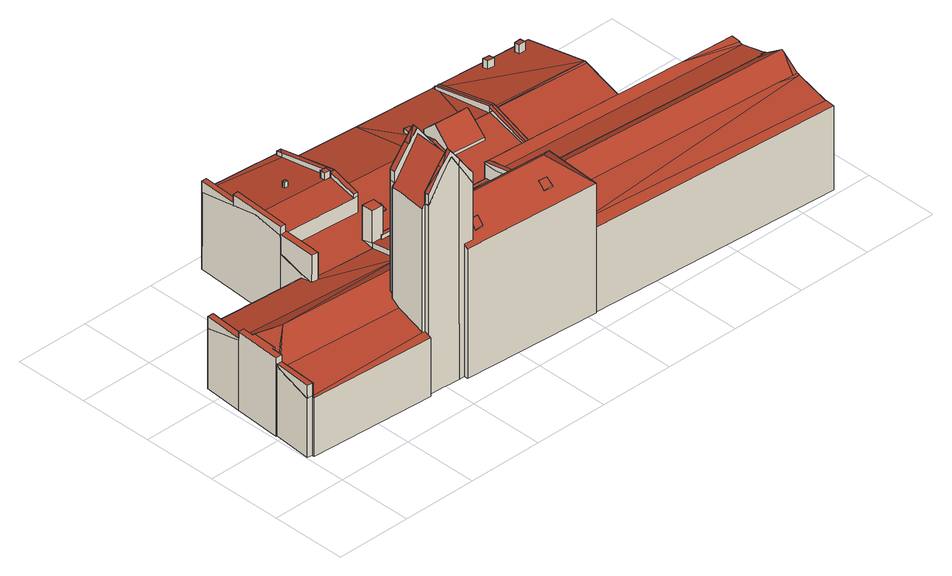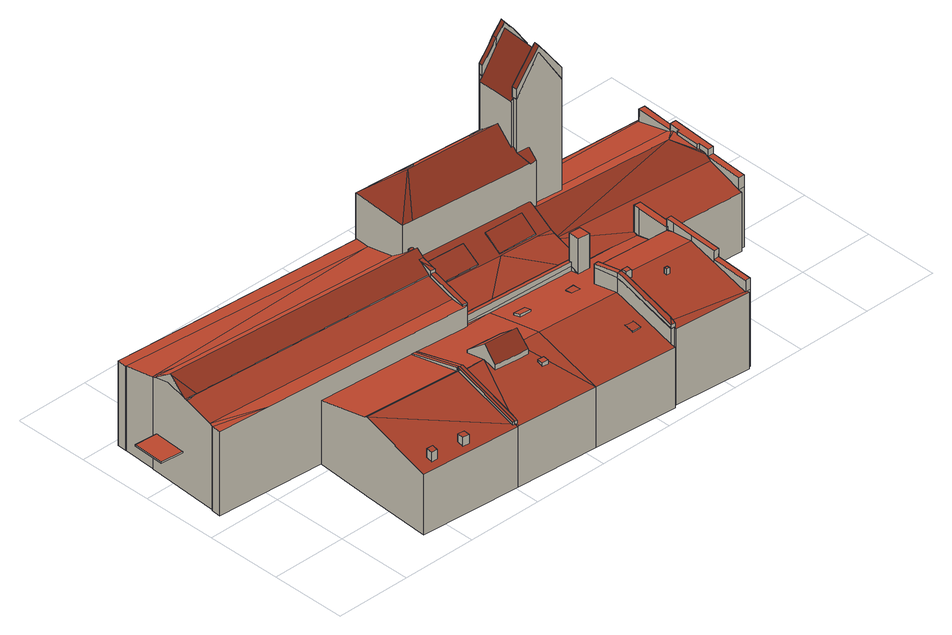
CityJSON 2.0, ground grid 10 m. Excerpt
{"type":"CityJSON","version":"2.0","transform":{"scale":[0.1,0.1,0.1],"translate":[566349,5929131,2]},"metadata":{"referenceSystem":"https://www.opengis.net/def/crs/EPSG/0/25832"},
"CityObjects":{
"building1":{"type":"Building","attributes":{"Grundfläche 2D":"2097.232409","Grundhöhe NN":"2.472"},"children":["building1-1","building1-2","building1-3","building1-4","building1-5","building1-6","building1-7","building1-8","building1-9","building1-10","building1-11","building1-12","building1-13","building1-14","building1-15","building1-16","building1-17","building1-18","building1-19","building1-20","building1-21","building1-22","building1-23","building1-24","building1-25","building1-26"],"geometry":[{"type":"MultiSurface","lod":"3","boundaries":[[[0,1,2,3,4,5,6,7,8,9,10,11,12,13,14]],[[15,16,17,18,19,14,13,20,21]],[[11,22,12]],[[13,23,24,20]],[[25,26,24,23]],[[9,8,27,28,29,30,10]],[[31,22,11,10,30,29,28]],[[32,27,33,34,35]],[[32,28,27]],[[36,37,38]],[[39,38,37,40]],[[41,42,43,44,45,46,37,36]],[[47,43,42]],[[47,48,49,43]],[[50,51,52,53,54,40,37,46]],[[55,56,57,58,59,60,61,62]],[[63,64,65,61,60,66,67,68,69,70,71,72,73,74]],[[75,76,68,77,78,79]],[[69,68,76]],[[75,80,76]],[[80,69,76]],[[81,82,83,80,75,84]],[[85,86,87,88,89,90,91]],[[92,93,85,91,94]],[[95,96,97,98,99]],[[99,100,101,102,103,104,105,96,95]],[[106,99,98,97,74,73,107,108,109]],[[110,106,109]],[[111,102,101]],[[112,113,114,115]],[[116,117,118,119,120,121]],[[122,123,124,125,126,127]],[[124,123,122,128,129]],[[130,131,124,129,128]],[[132,133,130,134,135,136]],[[131,130,133,132]],[[132,124,131]],[[137,138,139,140,141,142,143,144,145,146]],[[147,148,149,150,151,142,141,140,152,153]],[[153,152,154]],[[149,155,150]],[[156,143,142]],[[156,157,158,143]],[[84,159,160,161,162,163,164,165,166,167]],[[168,169,170,171,163]],[[171,170,165,164,163]],[[172,173,170,169,168]],[[174,175,170,173,172]],[[174,176,177,178,179,180,181]],[[178,179,178,177]],[[182,183,184,185,179,178]],[[178,177,182]],[[186,187,170,175,174,181,180,188,189,190,191,192,193,194,195]],[[187,196,165,170]],[[197,70,69,166,165]],[[166,69,83]],[[69,80,83]],[[61,198,62]],[[198,61,65,64,199,200,201,202,203,134,204,205,206,207,208,209]],[[210,199,64]],[[211,212,206,205,204]],[[211,122,213,206]],[[127,214,122]],[[198,215,216,217,218,206,213,122,214,62]],[[219,220,221,222,223,224,225,226,227,228,229,230]],[[231,224,223]],[[232,224,231]],[[233,224,232]],[[234,224,233]],[[224,225,224,233]],[[235,236,237,238,226,225,224,234,239,240,241,242,243]],[[244,245,246,247,248]],[[249,250,251,252,253,254,245,244,248,255,256]],[[257,258,249]],[[259,260,261,262,252,251,250,249,258,263]],[[258,259,263]],[[264,265,257]],[[265,258,257]],[[266,252,262]],[[267,253,252,266]],[[99,106,110,268,269,270,271,272,273,111,101,100],[274,275,276,277,278,279],[280,281,282,283,284,285]],[[206,212,211]],[[275,274,279,118,117,116]],[[286,287,1,0,14,19,288,154,289]],[[13,12,22,290,291,151,25,23]],[[151,150,26,25]],[[155,24,26,150]],[[24,155,149,20]],[[149,147,21,20]],[[207,206,218,217,94,91,90,89]],[[217,216,215,93,92,94]],[[215,198,209,87,86,85,93]],[[207,89,88,87,209,208]],[[285,113,112,281,280]],[[114,113,285,284]],[[115,114,284,283]],[[282,281,112,115,283]],[[119,118,279,278]],[[276,121,120,119,278,277]],[[276,275,116,121]],[[146,200,199,137]],[[105,104,103,102,152,140,139,138,137,199,210]],[[273,272,271,286,289,154,152,102,111]],[[34,33,292,293]],[[35,34,293,294]],[[32,35,294,295]],[[28,32,295,296]],[[297,156,142,151,291,290,22,31,28,296,298]],[[157,156,297,299]],[[158,157,299,300]],[[136,135,134,203,202,201,145,144,143,158,300,301]],[[145,201,200,146]],[[134,130,128,122,211,204]],[[302,303,125,124,132,136,301,304]],[[127,126,125,303,305]],[[7,6,287,286,271,270,269,186,195,194,48,47,42,41,36,38]],[[48,194,193,49]],[[54,53,306,307]],[[40,54,307,308]],[[8,7,38,39,40,308,292,33,27]],[[162,161,309,310]],[[311,312,176,174,172,168,163,162,310,313]],[[177,176,312,314]],[[182,177,314,315]],[[183,182,315,316]],[[184,183,316,317]],[[71,70,197]],[[82,166,83]],[[166,82,81,167]],[[81,84,167]],[[160,159,318,319]],[[161,160,319,309]],[[84,75,79,320,318,159]],[[69,80,69,70]],[[65,61,62,61]],[[55,62,321,322]],[[56,55,322,323]],[[62,214,127,305,321]],[[220,179,185,221]],[[221,185,184,222]],[[324,325,326,234,233,232,231,223,222,184,317,327,328]],[[52,239,234,326,306,53]],[[239,52,51,240]],[[240,51,50,241]],[[243,242,241,50,46,45]],[[235,243,45,44]],[[235,44,43,236]],[[192,191,190,228,227,226,238,237,236,43,49,193]],[[228,190,189,229]],[[229,189,188,230]],[[179,220,219,230,188,180]],[[246,245,329,330]],[[247,246,330,331]],[[248,247,331,332]],[[255,248,332,333]],[[264,257,249,256,255,333,334,320,79]],[[265,264,79,78]],[[258,265,78,77]],[[259,258,77,68]],[[261,260,259,68,67,66]],[[266,262,261,66,60,59]],[[56,254,253,267,266,59,58,57]],[[254,56,323,329,245]],[[63,97,96,105,210,64]],[[97,63,74]],[[73,72,107]],[[165,196,110,109,108,107,72,71,197]],[[186,269,268,110,196,187]],[[304,301,300,299,297,298,296,295,294,293,292,308,307,306,326,325,324,328,327,317,316,315,314,312,311,313,310,309,319,318,320,334,333,332,331,330,329,323,322,321,305,303,302]]],"semantics":{"surfaces":[{"type":"RoofSurface"},{"type":"WallSurface"},{"type":"GroundSurface"}],"values":[0,0,0,0,0,0,0,0,0,0,0,0,0,0,0,0,0,0,0,0,0,0,0,0,0,0,0,0,0,0,0,0,0,0,0,0,0,0,0,0,0,0,0,0,0,0,0,0,0,0,0,0,0,0,0,0,0,0,0,0,0,0,0,0,0,0,0,0,0,0,0,0,0,0,0,0,0,0,0,0,0,1,1,1,1,1,1,1,1,1,1,1,1,1,1,1,1,1,1,1,1,1,1,1,1,1,1,1,1,1,1,1,1,1,1,1,1,1,1,1,1,1,1,1,1,1,1,1,1,1,1,1,1,1,1,1,1,1,1,1,1,1,1,1,1,1,1,1,1,1,1,1,1,1,1,1,1,1,1,1,1,1,1,1,1,1,1,1,2]}}]},
"building1-1":{"type":"BuildingInstallation","parents":["building1"],"geometry":[{"type":"MultiSurface","lod":"3","boundaries":[[[335,336,337,338,339,340,341,342,343,344]],[[341,340,345,141,346,343,342]],[[343,346,347,146,137,336,335,344]],[[339,338,337,336,137,138,139,140,152]]],"semantics":{"surfaces":[{"type":"RoofSurface"},{"type":"WallSurface"}],"values":[0,1,1,1]}}]},
"building1-2":{"type":"BuildingInstallation","parents":["building1"],"geometry":[{"type":"MultiSurface","lod":"3","boundaries":[[[3,2,1,348,349,5,4]],[[350,19,18,17,16,351,352]],[[353,354,350,352]],[[5,349,6]],[[351,16,15,352]],[[21,147,345,340,353,352,15]],[[340,339,354,353]],[[354,339,152,154,288,19,350]],[[287,348,1]],[[348,287,6,349]]],"semantics":{"surfaces":[{"type":"RoofSurface"},{"type":"WallSurface"}],"values":[0,0,0,1,1,1,1,1,1,1]}}]},
"building1-3":{"type":"BuildingInstallation","parents":["building1"],"geometry":[{"type":"MultiSurface","lod":"3","boundaries":[[[355,356,357,358]],[[356,355,359,360]],[[358,357,361,362]],[[355,358,362,359]],[[357,356,360,361]]],"semantics":{"surfaces":[{"type":"RoofSurface"},{"type":"WallSurface"}],"values":[0,1,1,1,1]}}]},
"building1-4":{"type":"BuildingInstallation","parents":["building1"],"geometry":[{"type":"MultiSurface","lod":"3","boundaries":[[[363,364,365,366]],[[364,363,367,368]],[[366,365,369,370]],[[370,367,363,366]],[[368,369,365,364]]],"semantics":{"surfaces":[{"type":"RoofSurface"},{"type":"WallSurface"}],"values":[0,1,1,1,1]}}]},
"building1-5":{"type":"BuildingInstallation","parents":["building1"],"geometry":[{"type":"MultiSurface","lod":"3","boundaries":[[[371,372,373,374,375]],[[161,373,372,376,164]],[[374,373,161,162]],[[163,168,375,374,162]]],"semantics":{"surfaces":[{"type":"RoofSurface"},{"type":"WallSurface"}],"values":[0,1,1,1]}}]},
"building1-6":{"type":"BuildingInstallation","parents":["building1"],"geometry":[{"type":"MultiSurface","lod":"3","boundaries":[[[377,378,379,380,381,382,383,384,385,386]],[[377,387,311,172,388,389,379,378]],[[389,390,175,173,391,380,379]],[[391,392,381,380]],[[392,393,382,381]],[[393,394,383,382]],[[171,376,372,384,383,394,169]],[[372,371,375,386,385,384]],[[386,375,168,313,387,377]]],"semantics":{"surfaces":[{"type":"RoofSurface"},{"type":"WallSurface"}],"values":[0,1,1,1,1,1,1,1,1]}}]},
"building1-7":{"type":"BuildingInstallation","parents":["building1"],"geometry":[{"type":"MultiSurface","lod":"3","boundaries":[[[388,395,396,397,389]],[[174,176,395,388,172]],[[176,177,396,395]],[[177,178,397,396]],[[397,178,181,390,389]]],"semantics":{"surfaces":[{"type":"RoofSurface"},{"type":"WallSurface"}],"values":[0,1,1,1,1]}}]},
"building1-8":{"type":"BuildingInstallation","parents":["building1"],"geometry":[{"type":"MultiSurface","lod":"3","boundaries":[[[398,399,400,401,402,403,404,405]],[[402,264,79,75,84,81,167,403]],[[404,403,167,81,82,166]],[[82,83,80,76,398,405,404,166]],[[68,259,399,398,76]],[[400,399,259,68,77,258]],[[265,78,79,264]],[[258,77,78,265]]],"semantics":{"surfaces":[{"type":"RoofSurface"},{"type":"WallSurface"}],"values":[0,1,1,1,1,1,1,1]}}]},
"building1-9":{"type":"BuildingInstallation","parents":["building1"],"geometry":[{"type":"MultiSurface","lod":"3","boundaries":[[[406,407,408,409]],[[409,408,410,411]],[[406,409,411,412]],[[407,406,412,413]],[[408,407,413,410]]],"semantics":{"surfaces":[{"type":"RoofSurface"},{"type":"WallSurface"}],"values":[0,1,1,1,1]}}]},
"building1-10":{"type":"BuildingInstallation","parents":["building1"],"geometry":[{"type":"MultiSurface","lod":"3","boundaries":[[[414,415,416,417,418]],[[419,416,415,420]],[[414,418,417,421,422]],[[422,420,415,414]]],"semantics":{"surfaces":[{"type":"RoofSurface"},{"type":"WallSurface"}],"values":[0,1,1,1]}}]},
"building1-11":{"type":"BuildingInstallation","parents":["building1"],"geometry":[{"type":"MultiSurface","lod":"3","boundaries":[[[423,424,425,426]],[[423,427,424]],[[426,425,428]],[[423,426,428,427]]],"semantics":{"surfaces":[{"type":"RoofSurface"},{"type":"WallSurface"}],"values":[0,1,1,1]}}]},
"building1-12":{"type":"BuildingInstallation","parents":["building1"],"geometry":[{"type":"MultiSurface","lod":"3","boundaries":[[[429,430,431,432,433]],[[434,435,431,430,436,437]],[[122,438,433,432]],[[438,213,212,430,429,433]],[[203,437,436,430,212,205]],[[134,434,437,203]]],"semantics":{"surfaces":[{"type":"RoofSurface"},{"type":"WallSurface"}],"values":[0,0,1,1,1,1]}}]},
"building1-13":{"type":"BuildingInstallation","parents":["building1"],"geometry":[{"type":"MultiSurface","lod":"3","boundaries":[[[439,440,441,442]],[[442,441,443,444]],[[439,442,444,445]],[[440,439,445,446]],[[441,440,446,443]]],"semantics":{"surfaces":[{"type":"RoofSurface"},{"type":"WallSurface"}],"values":[0,1,1,1,1]}}]},
"building1-14":{"type":"BuildingInstallation","parents":["building1"],"geometry":[{"type":"MultiSurface","lod":"3","boundaries":[[[447,448,449,450,451,452,453,454]],[[455,456,450]],[[456,451,450]],[[456,455,457,458,459]],[[236,237,238,226,227,228,457,455,450,449,448,447,454]],[[228,229,460,459,458,457]],[[460,461,225,462,453,452,451,456,459]],[[462,235,236,454,453]]],"semantics":{"surfaces":[{"type":"RoofSurface"},{"type":"WallSurface"}],"values":[0,0,0,0,1,1,1,1]}}]},
"building1-15":{"type":"BuildingInstallation","parents":["building1"],"geometry":[{"type":"MultiSurface","lod":"3","boundaries":[[[463,464,465]],[[466,467,468,463]],[[463,468,464]],[[469,467,466]],[[470,471,472,473,467,469]],[[474,475,476,477,472,471]],[[222,223,231,232,233,234,471,470,469,466,463,465]],[[471,234,239,475,474]],[[239,240,476,475]],[[240,478,472,477,476]],[[479,480,221,464,468,467,473,472,478,224,481]],[[221,222,465,464]]],"semantics":{"surfaces":[{"type":"RoofSurface"},{"type":"WallSurface"}],"values":[0,0,0,0,0,0,1,1,1,1,1,1]}}]},
"building1-16":{"type":"BuildingInstallation","parents":["building1"],"geometry":[{"type":"MultiSurface","lod":"3","boundaries":[[[482,483,484,485,486]],[[487,484,483]],[[487,488,489,490,491,492,493]],[[493,484,487]],[[494,490,489]],[[261,262,266,483,482,486]],[[483,266,267,253,254,489,488,487]],[[245,495,494,489,254]],[[490,494,495,244]],[[244,496,491,490]],[[497,252,484,493]],[[252,260,485,484]],[[486,485,260,261]]],"semantics":{"surfaces":[{"type":"RoofSurface"},{"type":"WallSurface"}],"values":[0,0,0,0,0,1,1,1,1,1,1,1,1]}}]},
"building1-17":{"type":"BuildingInstallation","parents":["building1"],"geometry":[{"type":"MultiSurface","lod":"3","boundaries":[[[498,499,500,501,502,503,504]],[[493,492,491,501,500,499]],[[505,506,503,502,501,491,496]],[[506,251,504,503]],[[251,507,497,493,499,498,504]]],"semantics":{"surfaces":[{"type":"RoofSurface"},{"type":"WallSurface"}],"values":[0,1,1,1,1]}}]},
"building1-18":{"type":"BuildingInstallation","parents":["building1"],"geometry":[{"type":"MultiSurface","lod":"3","boundaries":[[[508,509,510,511,512]],[[510,509,513,514]],[[255,512,511,510,514,248]],[[508,512,255,256]]],"semantics":{"surfaces":[{"type":"RoofSurface"},{"type":"WallSurface"}],"values":[0,1,1,1]}}]},
"building1-19":{"type":"BuildingInstallation","parents":["building1"],"geometry":[{"type":"MultiSurface","lod":"3","boundaries":[[[515,516,517,518,519,520]],[[517,508,256,249,257,264,402,518]],[[402,401,519,518]],[[520,519,401,400,258,263]],[[263,250,515,520]],[[513,509,516,515,250]],[[509,508,517,516]]],"semantics":{"surfaces":[{"type":"RoofSurface"},{"type":"WallSurface"}],"values":[0,1,1,1,1,1,1]}}]},
"building1-20":{"type":"BuildingInstallation","parents":["building1"],"geometry":[{"type":"MultiSurface","lod":"3","boundaries":[[[521,522,523,524]],[[524,523,525,526]],[[521,524,526,527]],[[522,521,527,528]],[[523,522,528,525]]],"semantics":{"surfaces":[{"type":"RoofSurface"},{"type":"WallSurface"}],"values":[0,1,1,1,1]}}]},
"building1-21":{"type":"BuildingInstallation","parents":["building1"],"geometry":[{"type":"MultiSurface","lod":"3","boundaries":[[[529,530,531,532,533,534,535,536,537]],[[105,536,535,104]],[[96,97,537,536,105]],[[538,539,532,531]],[[534,533,532,539,540,541,98,95,542,104,535]]],"semantics":{"surfaces":[{"type":"RoofSurface"},{"type":"WallSurface"}],"values":[0,1,1,1,1]}}]},
"building1-22":{"type":"BuildingInstallation","parents":["building1"],"geometry":[{"type":"MultiSurface","lod":"3","boundaries":[[[543,544,545,546,547,548]],[[73,107,544,543]],[[529,546,545,544,107,538,531,530]],[[529,537,97,74,548,547,546]],[[74,73,543,548]]],"semantics":{"surfaces":[{"type":"RoofSurface"},{"type":"WallSurface"}],"values":[0,1,1,1,1]}}]},
"building1-23":{"type":"BuildingInstallation","parents":["building1"],"geometry":[{"type":"MultiSurface","lod":"3","boundaries":[[[434,549,550,551,435]],[[552,435,551]],[[553,431,435,552]],[[554,555,432,431,553]],[[434,134,135,550,549]],[[135,133,551,550]],[[552,551,133,131]],[[553,552,131,129]],[[129,123,556,555,554,553]],[[556,122,432,555]]],"semantics":{"surfaces":[{"type":"RoofSurface"},{"type":"WallSurface"}],"values":[0,0,0,0,1,1,1,1,1,1]}}]},
"building1-24":{"type":"BuildingInstallation","parents":["building1"],"geometry":[{"type":"MultiSurface","lod":"3","boundaries":[[[557,558,559,560]],[[560,559,561,562]],[[557,560,562,563]],[[558,557,563,564]],[[559,558,564,561]]],"semantics":{"surfaces":[{"type":"RoofSurface"},{"type":"WallSurface"}],"values":[0,1,1,1,1]}}]},
"building1-25":{"type":"BuildingInstallation","parents":["building1"],"geometry":[{"type":"MultiSurface","lod":"3","boundaries":[[[565,566,567,568]],[[568,567,569,570]],[[565,568,570,571]],[[566,565,571,572]],[[567,566,572,569]]],"semantics":{"surfaces":[{"type":"RoofSurface"},{"type":"WallSurface"}],"values":[0,1,1,1,1]}}]},
"building1-26":{"type":"BuildingInstallation","parents":["building1"],"geometry":[{"type":"MultiSurface","lod":"3","boundaries":[[[573,574,575,576,577]],[[574,573,578,579]],[[575,574,579,580]],[[576,575,580,581]],[[573,577,576,581,582,578]],[[581,580,579,578,582]]],"semantics":{"surfaces":[{"type":"RoofSurface"},{"type":"WallSurface"},{"type":"OuterCeilingSurface"}],"values":[0,1,1,1,1,2]}}]}
},
"vertices":[
[404,111,145],[404,109,144],[406,109,144],[408,109,144],[409,109,144],[410,109,144],[410,106,142],[417,105,142],[416,87,129],[439,86,129],[730,69,130],[751,67,130],[758,89,146],[758,92,148],[404,114,148],[411,128,138],[411,124,141],[410,124,141],[409,124,141],[405,124,141],[744,119,129],[412,140,129],[757,67,130],[760,118,129],[754,119,129],[760,120,129],[754,120,129],[413,47,119],[757,64,129],[752,64,129],[750,64,129],[757,66,130],[754,20,119],[412,28,119],[754,7,119],[755,20,119],[404,106,180],[375,69,215],[417,105,180],[412,28,180],[412,26,180],[255,117,178],[237,118,178],[244,105,189],[244,99,195],[247,99,195],[246,77,215],[237,119,178],[228,119,178],[227,106,189],[244,47,189],[241,48,189],[240,42,184],[228,43,184],[228,38,180],[273,381,87],[273,375,88],[268,294,106],[268,287,108],[268,286,108],[268,285,108],[379,278,108],[385,373,87],[257,203,88],[374,196,88],[376,238,98],[266,248,99],[260,248,99],[162,254,100],[160,206,88],[194,203,88],[242,200,87],[242,201,88],[242,216,91],[258,215,91],[151,218,91],[160,209,89],[160,254,100],[160,252,99],[153,252,99],[159,206,88],[150,201,87],[159,200,87],[159,205,88],[151,205,88],[411,276,129],[411,276,128],[408,248,105],[441,245,105],[455,244,105],[457,272,128],[457,273,129],[427,294,111],[412,295,111],[458,291,111],[367,191,93],[374,196,91],[257,203,94],[262,198,95],[309,147,106],[340,145,106],[394,141,106],[406,144,105],[408,179,95],[409,189,93],[409,194,91],[257,150,107],[242,201,95],[242,200,95],[238,158,105],[238,152,107],[406,140,106],[308,121,123],[309,145,108],[257,148,109],[255,124,124],[339,119,123],[388,116,123],[392,116,123],[394,140,108],[343,143,108],[340,143,108],[497,361,88],[500,359,89],[625,262,111],[631,357,87],[500,366,87],[497,366,87],[492,271,111],[495,271,111],[492,270,110],[495,270,110],[625,259,110],[495,269,110],[487,194,91],[491,194,91],[620,186,91],[409,197,118],[409,194,118],[409,189,118],[408,179,118],[414,179,118],[762,158,118],[693,181,118],[416,199,118],[411,199,118],[411,197,118],[412,140,128],[566,130,128],[744,119,128],[754,120,128],[760,120,128],[406,144,127],[407,140,128],[406,140,128],[754,119,128],[763,164,118],[764,164,118],[765,177,118],[151,218,85],[21,226,85],[21,222,86],[13,222,86],[10,174,98],[17,174,98],[238,158,98],[159,200,89],[150,201,89],[9,170,100],[17,163,104],[44,136,121],[17,166,103],[6,107,100],[14,113,104],[5,102,98],[13,109,103],[2,56,85],[9,55,85],[10,55,85],[174,53,87],[177,92,98],[13,102,98],[9,52,84],[176,42,84],[177,46,85],[177,52,87],[237,118,117],[237,124,121],[177,103,105],[180,103,105],[181,110,109],[213,107,109],[224,107,109],[227,106,109],[228,119,117],[237,119,117],[238,152,102],[242,200,88],[411,276,108],[409,197,89],[411,197,89],[411,199,90],[416,199,90],[484,194,91],[492,270,108],[488,270,108],[457,272,108],[455,244,101],[441,245,101],[408,248,101],[409,194,89],[492,271,107],[488,271,107],[493,353,90],[494,366,87],[412,295,104],[427,294,104],[458,291,104],[457,273,107],[177,92,255],[174,53,254],[177,52,260],[177,46,260],[195,45,289],[209,50,311],[213,100,311],[213,107,311],[213,107,310],[181,110,259],[180,103,259],[177,103,255],[196,45,290],[208,44,310],[209,44,311],[220,43,293],[244,99,261],[244,105,261],[227,106,288],[224,107,294],[240,42,261],[241,48,261],[244,47,255],[246,77,256],[247,99,256],[266,366,111],[268,375,109],[268,378,108],[165,386,108],[165,383,109],[156,294,128],[163,293,128],[254,287,128],[262,286,128],[268,294,127],[273,375,109],[161,383,109],[158,331,120],[154,255,122],[160,254,121],[162,254,121],[260,248,121],[266,248,121],[268,285,128],[161,263,123],[153,252,121],[160,252,121],[268,286,128],[268,287,128],[237,124,124],[237,118,127],[255,117,127],[404,106,127],[404,111,124],[404,114,122],[388,116,122],[339,119,122],[340,143,107],[343,143,107],[394,140,107],[392,116,122],[308,134,114],[308,121,122],[273,123,123],[255,124,123],[257,148,108],[309,145,107],[404,106,134],[404,106,142],[406,140,129],[404,111,135],[757,71,131],[758,89,135],[412,28,5],[754,7,5],[755,20,5],[754,20,5],[757,64,5],[763,164,5],[757,66,5],[764,164,5],[765,177,5],[620,186,5],[625,262,5],[631,357,5],[625,259,5],[497,366,5],[228,43,5],[228,38,5],[412,26,5],[21,222,5],[13,222,5],[6,107,5],[2,56,5],[9,170,5],[9,55,5],[9,52,5],[176,42,5],[177,46,5],[151,218,5],[21,226,5],[153,252,5],[385,373,5],[273,381,5],[273,375,5],[208,44,5],[209,44,5],[220,43,5],[195,45,5],[196,45,5],[268,375,5],[268,378,5],[165,386,5],[165,383,5],[161,383,5],[158,331,5],
[411,197,120],[409,197,120],[409,194,121],[409,189,122],[406,144,132],[412,143,132],[414,179,124],[415,189,122],[415,196,120],[414,196,120],[412,143,127],[415,196,118],[414,196,118],
[404,106,145],[410,106,145],[406,140,137],[411,126,140],[411,128,140],[412,143,136],[406,144,136],
[350,44,193],[362,43,193],[362,52,201],[351,53,201],[350,44,192],[362,43,192],[362,52,200],[351,53,200],
[250,57,199],[249,47,190],[260,47,190],[261,56,199],[250,57,198],[249,47,189],[260,47,189],[261,56,198],
[14,170,102],[17,170,102],[21,222,102],[13,222,102],[9,170,102],[17,170,101],
[5,107,111],[6,107,111],[13,107,111],[14,122,111],[17,122,111],[19,155,111],[16,155,111],[17,170,111],[14,170,111],[9,170,111],[5,107,5],[6,107,102],[13,107,102],[13,107,101],[14,122,104],[17,122,106],[19,155,106],[16,155,104],
[2,56,102],[9,55,102],[10,55,102],
[160,209,125],[162,254,125],[160,254,125],[160,252,125],[153,252,125],[150,201,125],[159,200,125],[159,206,125],
[349,234,100],[348,224,97],[364,223,97],[364,233,100],[364,223,94],[364,233,97],[349,234,97],[348,224,94],
[282,232,97],[294,232,97],[295,243,99],[283,244,99],[283,239,98],[294,234,96],[294,232,96],[283,239,97],[282,232,96],
[283,338,97],[283,326,99],[295,325,99],[295,338,97],[283,338,96],[295,338,96],
[493,353,95],[488,271,116],[492,271,116],[497,361,92],[494,362,92],[487,194,92],[492,270,115],[488,270,115],[484,194,92],[494,362,88],
[404,318,104],[403,310,104],[411,309,104],[412,317,104],[411,309,100],[412,317,99],[404,318,99],[403,310,100],
[227,106,299],[224,107,303],[213,107,318],[213,107,319],[212,100,319],[213,100,318],[244,98,275],[244,105,275],[201,108,303],[200,101,303],[181,110,275],[180,103,275],[180,102,275],[180,102,259],[212,100,310],[244,98,261],
[195,45,303],[177,52,275],[177,46,275],[196,45,303],[209,50,319],[196,51,303],[208,44,319],[209,44,318],[220,43,303],[221,49,303],[209,50,318],[228,43,291],[240,42,275],[241,48,275],[229,49,291],[221,49,293],[196,51,290],[196,51,289],[209,50,310],
[268,285,135],[268,286,135],[262,286,135],[260,248,126],[266,248,126],[268,287,135],[268,294,134],[273,375,114],[266,366,117],[262,294,134],[262,291,134],[262,287,135],[267,375,114],[267,375,109],[262,294,127],[262,287,128],
[255,287,137],[262,287,137],[262,291,137],[262,294,137],[255,294,137],[255,295,137],[254,287,137],[255,294,127],[255,295,127],[255,287,128],
[158,331,124],[165,331,124],[168,383,124],[165,383,124],[161,383,124],[165,331,120],[168,383,109],
[163,293,135],[165,331,135],[158,331,135],[153,252,135],[160,252,135],[161,263,135],
[217,315,131],[217,311,131],[221,311,131],[221,315,131],[221,311,124],[221,315,123],[217,315,123],[217,311,124],
[257,200,100],[256,200,100],[254,200,100],[254,198,100],[255,198,100],[257,198,100],[409,189,100],[409,194,100],[257,203,100],[254,200,95],[254,198,95],[255,198,95],[257,198,95],[375,191,93],
[242,216,138],[242,201,138],[256,200,138],[257,200,138],[257,203,138],[258,215,138],
[488,194,92],[491,194,92],[495,269,115],[495,270,115],[495,271,116],[500,359,93],[500,361,92],[500,361,88],
[558,353,101],[558,345,102],[567,344,102],[567,352,101],[567,344,91],[567,352,89],[558,353,89],[558,345,91],
[603,349,102],[602,341,103],[611,341,103],[611,349,102],[611,341,91],[611,349,89],[603,349,89],[602,341,91],
[757,71,56],[788,69,56],[790,111,56],[760,114,56],[758,89,56],[757,71,54],[788,69,54],[790,111,54],[760,114,54],[758,89,54]
]}
